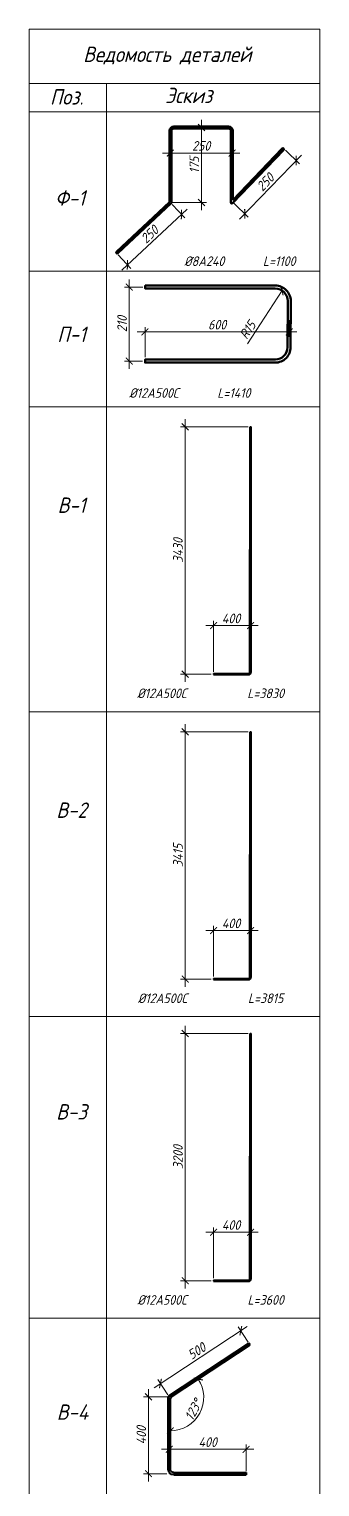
# Model space of a CAD drawing. Header units: millimetres. Extents: x 504091 to 2165846, y 135022 to 442887.
# Drawn here: x 1292303 to 1293059, y 229286 to 233077 of the extents above; entities that cross this region are included whole.
import ezdxf

# ---------------------------------------------------------------- set-up
doc = ezdxf.new("R2010")
doc.units = ezdxf.units.MM
doc.layers.get('Defpoints').update_dxf_attribs({"color": 255})
for name, color, linetype, lineweight in [('!_КР_Размеры', 7, 'Continuous', 9), ('КР_Арматура 12', 174, 'Continuous', 40), ('КР_арматура 16', 224, 'Continuous', 50), ('КР_арматура 8', 232, 'Continuous', 50), ('Размеры (линейные)', 154, 'Continuous', 9)]:
    doc.layers.add(name, color=color, linetype=linetype, lineweight=lineweight)
doc.layers.add('!Defpoints', color=255, linetype='Continuous', lineweight=5, plot=False)
doc.styles.add('GOST 2.304_new', font='isocpeur.ttf', dxfattribs={"width": 0.9, "oblique": 15})
doc.dimstyles.new('SPDS 1_10', dxfattribs={"dimscale": 10, "dimtxt": 2.5, "dimasz": 1.77, "dimexe": 1.25, "dimexo": 0.625, "dimtad": 1, "dimdec": 0, "dimrnd": 0.001, "dimtxsty": 'GOST 2.304_new', "dimblk": 'ARCHTICK', "dimcen": 2.5, "dimdle": 2, "dimclrt": 256, "dimadec": 0, "dimazin": 2, "dimtfac": 0.75, "dimtdec": 0, "dimtmove": 1, "dimatfit": 3, "dimfxl": 0, "dimtolj": 1, "dimlwd": 9, "dimlwe": 9, "dimarcsym": 0})

# ---------------------------------------------------------------- blocks, each defined once
blk = doc.blocks.new('_ArchTick')
at = {"color": 0, "linetype": 'ByBlock', "const_width": 0.15}
blk.add_lwpolyline([(-0.5, -0.5), (0.5, 0.5)], dxfattribs=at)
blk = doc.blocks.new('*D2894')
at = {"layer": 'Defpoints', "color": 0, "lineweight": 20, "ltscale": 100, "transparency": 16777216}
for p in [(1292739.5, 232820.6), (1292751.6, 232820.6), (1292670.6, 232625.6)]:
    blk.add_point(p, dxfattribs=at)
at = {"layer": 'Размеры (линейные)', "color": 0, "lineweight": 9, "ltscale": 100, "transparency": 16777216}
for p, q in [((1292745.8, 232820.6), (1292764.1, 232820.6)), ((1292751.6, 232605.6), (1292751.6, 232840.6)), ((1292676.8, 232625.6), (1292764.1, 232625.6))]:
    blk.add_line(p, q, dxfattribs=at)
at = {"layer": 'Размеры (линейные)', "color": 0, "lineweight": 9, "ltscale": 100, "transparency": 16777216, "xscale": 17.7, "yscale": 17.7, "zscale": 17.7}
for p, rotation in [((1292751.6, 232820.6), 90), ((1292751.6, 232625.6), 270)]:
    blk.add_blockref('_ArchTick', p, dxfattribs=dict(at, rotation=rotation))
at = {"layer": 'Размеры (линейные)', "ltscale": 100, "transparency": 16777216, "insert": (1292732.9, 232723.1), "char_height": 25, "attachment_point": 5, "rotation": 90, "style": 'GOST 2.304_new'}
blk.add_mtext('\\A1;175', dxfattribs=at)
blk = doc.blocks.new('*D2895')
at = {"layer": 'Defpoints', "color": 0, "lineweight": 20, "ltscale": 100, "transparency": 16777216}
for p in [(1292965.2, 232766.3), (1292997.7, 232734.7), (1292831.3, 232628.2)]:
    blk.add_point(p, dxfattribs=at)
at = {"layer": 'Размеры (линейные)', "color": 0, "lineweight": 9, "ltscale": 100, "transparency": 16777216}
for p, q in [((1292850, 232582.3), (1293011.7, 232749.1)), ((1292969.7, 232761.9), (1293006.7, 232726)), ((1292835.8, 232623.9), (1292872.9, 232587.9))]:
    blk.add_line(p, q, dxfattribs=at)
at = {"layer": 'Размеры (линейные)', "color": 0, "lineweight": 9, "ltscale": 100, "transparency": 16777216, "xscale": 17.7, "yscale": 17.7, "zscale": 17.7}
for p, rotation in [((1292997.7, 232734.7), 45.8853463330187), ((1292863.9, 232596.6), 225.8853463330187)]:
    blk.add_blockref('_ArchTick', p, dxfattribs=dict(at, rotation=rotation))
at = {"layer": 'Размеры (линейные)', "ltscale": 100, "transparency": 16777216, "insert": (1292917.4, 232678.7), "char_height": 25, "attachment_point": 5, "rotation": 45.8853, "style": 'GOST 2.304_new'}
blk.add_mtext('\\A1;250', dxfattribs=at)
blk = doc.blocks.new('*D2896')
at = {"layer": 'Defpoints', "color": 0, "lineweight": 20, "ltscale": 100, "transparency": 16777216}
for p in [(1292670.6, 232625.6), (1292699.4, 232594.8), (1292530.1, 232494.4)]:
    blk.add_point(p, dxfattribs=at)
at = {"layer": 'Размеры (линейные)', "color": 0, "lineweight": 9, "ltscale": 100, "transparency": 16777216}
for p, q in [((1292674.9, 232621), (1292707.9, 232585.7)), ((1292544.3, 232449.9), (1292714, 232608.5)), ((1292534.4, 232489.8), (1292567.4, 232454.4))]:
    blk.add_line(p, q, dxfattribs=at)
at = {"layer": 'Размеры (линейные)', "color": 0, "lineweight": 9, "ltscale": 100, "transparency": 16777216, "xscale": 17.7, "yscale": 17.7, "zscale": 17.7}
for p, rotation in [((1292699.4, 232594.8), 43.06238409189598), ((1292558.9, 232463.6), 223.062384091896)]:
    blk.add_blockref('_ArchTick', p, dxfattribs=dict(at, rotation=rotation))
at = {"layer": 'Размеры (линейные)', "ltscale": 100, "transparency": 16777216, "insert": (1292616.3, 232542.9), "char_height": 25, "attachment_point": 5, "rotation": 43.0624, "style": 'GOST 2.304_new'}
blk.add_mtext('\\A1;250', dxfattribs=at)
blk = doc.blocks.new('*D2897')
at = {"layer": 'Defpoints', "color": 0, "lineweight": 20, "ltscale": 100, "transparency": 16777216}
for p in [(1292979.6, 232326), (1292979.6, 232289.4), (1292604.6, 232217.4)]:
    blk.add_point(p, dxfattribs=at)
at = {"layer": 'Размеры (линейные)', "color": 0, "lineweight": 9, "ltscale": 100, "transparency": 16777216}
for p, q in [((1292979.6, 232319.8), (1292979.6, 232276.9)), ((1292584.6, 232289.4), (1292999.6, 232289.4)), ((1292604.6, 232223.7), (1292604.6, 232301.9))]:
    blk.add_line(p, q, dxfattribs=at)
at = {"layer": 'Размеры (линейные)', "color": 0, "lineweight": 9, "ltscale": 100, "transparency": 16777216, "xscale": 17.7, "yscale": 17.7, "zscale": 17.7, "rotation": 180}
blk.add_blockref('_ArchTick', (1292604.6, 232289.4), dxfattribs=at)
at = {"layer": 'Размеры (линейные)', "color": 0, "lineweight": 9, "ltscale": 100, "transparency": 16777216, "xscale": 17.7, "yscale": 17.7, "zscale": 17.7}
blk.add_blockref('_ArchTick', (1292979.6, 232289.4), dxfattribs=at)
at = {"layer": 'Размеры (линейные)', "ltscale": 100, "transparency": 16777216, "insert": (1292792.1, 232308.1), "char_height": 25, "attachment_point": 5, "style": 'GOST 2.304_new'}
blk.add_mtext('\\A1;600', dxfattribs=at)
blk = doc.blocks.new('*D2898')
at = {"layer": 'Defpoints', "color": 0, "lineweight": 20, "ltscale": 100, "transparency": 16777216}
for p in [(1292605.1, 232405.9), (1292563.6, 232213.4), (1292604.6, 232213.4)]:
    blk.add_point(p, dxfattribs=at)
at = {"layer": 'Размеры (линейные)', "color": 0, "lineweight": 9, "ltscale": 100, "transparency": 16777216}
for p, q in [((1292598.9, 232405.9), (1292551.1, 232405.9)), ((1292563.6, 232425.9), (1292563.6, 232193.4)), ((1292598.3, 232213.4), (1292551.1, 232213.4))]:
    blk.add_line(p, q, dxfattribs=at)
at = {"layer": 'Размеры (линейные)', "color": 0, "lineweight": 9, "ltscale": 100, "transparency": 16777216, "xscale": 17.7, "yscale": 17.7, "zscale": 17.7}
for p, rotation in [((1292563.6, 232405.9), 90), ((1292563.6, 232213.4), 270)]:
    blk.add_blockref('_ArchTick', p, dxfattribs=dict(at, rotation=rotation))
at = {"layer": 'Размеры (линейные)', "ltscale": 100, "transparency": 16777216, "insert": (1292544.9, 232309.7), "char_height": 25, "attachment_point": 5, "rotation": 90, "style": 'GOST 2.304_new'}
blk.add_mtext('\\A1;210', dxfattribs=at)
blk = doc.blocks.new('*D2899')
at = {"layer": 'Defpoints', "color": 0, "lineweight": 20, "ltscale": 100, "transparency": 16777216}
for p in [(1292670.3, 232739.7), (1292830.9, 232754.3), (1292830.9, 232739.7)]:
    blk.add_point(p, dxfattribs=at)
at = {"layer": 'Размеры (линейные)', "color": 0, "lineweight": 9, "ltscale": 100, "transparency": 16777216}
for p, q in [((1292650.3, 232754.3), (1292850.9, 232754.3)), ((1292670.3, 232745.9), (1292670.3, 232766.8)), ((1292830.9, 232745.9), (1292830.9, 232766.8))]:
    blk.add_line(p, q, dxfattribs=at)
at = {"layer": 'Размеры (линейные)', "color": 0, "lineweight": 9, "ltscale": 100, "transparency": 16777216, "xscale": 17.7, "yscale": 17.7, "zscale": 17.7, "rotation": 180}
blk.add_blockref('_ArchTick', (1292670.3, 232754.3), dxfattribs=at)
at = {"layer": 'Размеры (линейные)', "color": 0, "lineweight": 9, "ltscale": 100, "transparency": 16777216, "xscale": 17.7, "yscale": 17.7, "zscale": 17.7}
blk.add_blockref('_ArchTick', (1292830.9, 232754.3), dxfattribs=at)
at = {"layer": 'Размеры (линейные)', "ltscale": 100, "transparency": 16777216, "insert": (1292750.6, 232773.1), "char_height": 25, "attachment_point": 5, "style": 'GOST 2.304_new'}
blk.add_mtext('\\A1;250', dxfattribs=at)
blk = doc.blocks.new('*D2900')
at = {"layer": 'Defpoints', "color": 0, "lineweight": 20, "ltscale": 100, "transparency": 16777216}
for p in [(1292961.1, 232396.7, 0), (1292943.6, 232369.9, 0)]:
    blk.add_point(p, dxfattribs=at)
at = {"layer": 'Размеры (линейные)', "color": 0, "lineweight": 9, "ltscale": 100, "transparency": 16777216}
blk.add_line((1292870.9, 232258.7), (1292961.1, 232396.7), dxfattribs=at)
at = {"layer": 'Размеры (линейные)', "color": 0, "lineweight": 9, "ltscale": 100, "transparency": 16777216, "xscale": 17.7, "yscale": 17.7, "zscale": 17.7, "rotation": 56.80116569921096}
blk.add_blockref('_ArchTick', (1292961.1, 232396.7), dxfattribs=at)
at = {"layer": 'Размеры (линейные)', "ltscale": 100, "transparency": 16777216, "insert": (1292871.5, 232294), "char_height": 25, "attachment_point": 5, "rotation": 56.8012, "style": 'GOST 2.304_new'}
blk.add_mtext('\\A1;R15', dxfattribs=at)
blk = doc.blocks.new('*D2901')
at = {"layer": 'Defpoints', "color": 0, "lineweight": 20, "ltscale": 100, "transparency": 16777216}
for p in [(1292879, 231525.6), (1292879, 231409.9), (1292783, 231399.5)]:
    blk.add_point(p, dxfattribs=at)
at = {"layer": 'Размеры (линейные)', "color": 0, "lineweight": 9, "ltscale": 100, "transparency": 16777216}
for p, q in [((1292763, 231525.6), (1292899, 231525.6)), ((1292783, 231405.8), (1292783, 231538.1)), ((1292879, 231416.2), (1292879, 231538.1))]:
    blk.add_line(p, q, dxfattribs=at)
at = {"layer": 'Размеры (линейные)', "color": 0, "lineweight": 9, "ltscale": 100, "transparency": 16777216, "xscale": 17.7, "yscale": 17.7, "zscale": 17.7, "rotation": 180}
blk.add_blockref('_ArchTick', (1292783, 231525.6), dxfattribs=at)
at = {"layer": 'Размеры (линейные)', "color": 0, "lineweight": 9, "ltscale": 100, "transparency": 16777216, "xscale": 17.7, "yscale": 17.7, "zscale": 17.7}
blk.add_blockref('_ArchTick', (1292879, 231525.6), dxfattribs=at)
at = {"layer": 'Размеры (линейные)', "ltscale": 100, "transparency": 16777216, "insert": (1292828.3, 231544.3), "char_height": 25, "attachment_point": 5, "style": 'GOST 2.304_new'}
blk.add_mtext('\\A1;400', dxfattribs=at)
blk = doc.blocks.new('*D2902')
at = {"layer": 'Defpoints', "color": 0, "lineweight": 20, "ltscale": 100, "transparency": 16777216}
for p in [(1292709, 232042.4), (1292879.3, 232042.4), (1292783, 231399.5)]:
    blk.add_point(p, dxfattribs=at)
at = {"layer": 'Размеры (линейные)', "color": 0, "lineweight": 9, "ltscale": 100, "transparency": 16777216}
for p, q in [((1292709, 231379.5), (1292709, 232062.4)), ((1292873, 232042.4), (1292696.5, 232042.4)), ((1292776.8, 231399.5), (1292696.5, 231399.5))]:
    blk.add_line(p, q, dxfattribs=at)
at = {"layer": 'Размеры (линейные)', "color": 0, "lineweight": 9, "ltscale": 100, "transparency": 16777216, "xscale": 17.7, "yscale": 17.7, "zscale": 17.7}
for p, rotation in [((1292709, 232042.4), 90), ((1292709, 231399.5), 270)]:
    blk.add_blockref('_ArchTick', p, dxfattribs=dict(at, rotation=rotation))
at = {"layer": 'Размеры (линейные)', "ltscale": 100, "transparency": 16777216, "insert": (1292690.3, 231721), "char_height": 25, "attachment_point": 5, "rotation": 90, "style": 'GOST 2.304_new'}
blk.add_mtext('\\A1;3430', dxfattribs=at)
blk = doc.blocks.new('*D2963')
at = {"layer": 'Defpoints', "color": 0, "lineweight": 20, "ltscale": 100, "transparency": 16777216}
for p in [(1292879, 230732.6), (1292879, 230617), (1292783, 230606.5)]:
    blk.add_point(p, dxfattribs=at)
at = {"layer": 'Размеры (линейные)', "color": 0, "lineweight": 9, "ltscale": 100, "transparency": 16777216}
for p, q in [((1292763, 230732.6), (1292899, 230732.6)), ((1292783, 230612.8), (1292783, 230745.1)), ((1292879, 230623.2), (1292879, 230745.1))]:
    blk.add_line(p, q, dxfattribs=at)
at = {"layer": 'Размеры (линейные)', "color": 0, "lineweight": 9, "ltscale": 100, "transparency": 16777216, "xscale": 17.7, "yscale": 17.7, "zscale": 17.7, "rotation": 180}
blk.add_blockref('_ArchTick', (1292783, 230732.6), dxfattribs=at)
at = {"layer": 'Размеры (линейные)', "color": 0, "lineweight": 9, "ltscale": 100, "transparency": 16777216, "xscale": 17.7, "yscale": 17.7, "zscale": 17.7}
blk.add_blockref('_ArchTick', (1292879, 230732.6), dxfattribs=at)
at = {"layer": 'Размеры (линейные)', "ltscale": 100, "transparency": 16777216, "insert": (1292828.3, 230751.3), "char_height": 25, "attachment_point": 5, "style": 'GOST 2.304_new'}
blk.add_mtext('\\A1;400', dxfattribs=at)
blk = doc.blocks.new('*D2964')
at = {"layer": 'Defpoints', "color": 0, "lineweight": 20, "ltscale": 100, "transparency": 16777216}
for p in [(1292709, 231249.5), (1292879.3, 231249.5), (1292783, 230606.5)]:
    blk.add_point(p, dxfattribs=at)
at = {"layer": 'Размеры (линейные)', "color": 0, "lineweight": 9, "ltscale": 100, "transparency": 16777216}
for p, q in [((1292709, 230586.5), (1292709, 231269.5)), ((1292873, 231249.5), (1292696.5, 231249.5)), ((1292776.8, 230606.5), (1292696.5, 230606.5))]:
    blk.add_line(p, q, dxfattribs=at)
at = {"layer": 'Размеры (линейные)', "color": 0, "lineweight": 9, "ltscale": 100, "transparency": 16777216, "xscale": 17.7, "yscale": 17.7, "zscale": 17.7}
for p, rotation in [((1292709, 231249.5), 90), ((1292709, 230606.5), 270)]:
    blk.add_blockref('_ArchTick', p, dxfattribs=dict(at, rotation=rotation))
at = {"layer": 'Размеры (линейные)', "ltscale": 100, "transparency": 16777216, "insert": (1292690.3, 230928), "char_height": 25, "attachment_point": 5, "rotation": 90, "style": 'GOST 2.304_new'}
blk.add_mtext('\\A1;3415', dxfattribs=at)
blk = doc.blocks.new('*D2965')
at = {"layer": 'Defpoints', "color": 0, "lineweight": 20, "ltscale": 100, "transparency": 16777216}
for p in [(1292879, 229948.2), (1292783, 229822.1), (1292879, 229832.6)]:
    blk.add_point(p, dxfattribs=at)
at = {"layer": 'Размеры (линейные)', "color": 0, "lineweight": 9, "ltscale": 100, "transparency": 16777216}
for p, q in [((1292763, 229948.2), (1292899, 229948.2)), ((1292783, 229828.4), (1292783, 229960.7)), ((1292879, 229838.8), (1292879, 229960.7))]:
    blk.add_line(p, q, dxfattribs=at)
at = {"layer": 'Размеры (линейные)', "color": 0, "lineweight": 9, "ltscale": 100, "transparency": 16777216, "xscale": 17.7, "yscale": 17.7, "zscale": 17.7, "rotation": 180}
blk.add_blockref('_ArchTick', (1292783, 229948.2), dxfattribs=at)
at = {"layer": 'Размеры (линейные)', "color": 0, "lineweight": 9, "ltscale": 100, "transparency": 16777216, "xscale": 17.7, "yscale": 17.7, "zscale": 17.7}
blk.add_blockref('_ArchTick', (1292879, 229948.2), dxfattribs=at)
at = {"layer": 'Размеры (линейные)', "ltscale": 100, "transparency": 16777216, "insert": (1292828.3, 229966.9), "char_height": 25, "attachment_point": 5, "style": 'GOST 2.304_new'}
blk.add_mtext('\\A1;400', dxfattribs=at)
blk = doc.blocks.new('*D2966')
at = {"layer": 'Defpoints', "color": 0, "lineweight": 20, "ltscale": 100, "transparency": 16777216}
for p in [(1292709, 230465.1), (1292879.3, 230465.1), (1292783, 229822.1)]:
    blk.add_point(p, dxfattribs=at)
at = {"layer": 'Размеры (линейные)', "color": 0, "lineweight": 9, "ltscale": 100, "transparency": 16777216}
for p, q in [((1292873, 230465.1), (1292696.5, 230465.1)), ((1292709, 229802.1), (1292709, 230485.1)), ((1292776.8, 229822.1), (1292696.5, 229822.1))]:
    blk.add_line(p, q, dxfattribs=at)
at = {"layer": 'Размеры (линейные)', "color": 0, "lineweight": 9, "ltscale": 100, "transparency": 16777216, "xscale": 17.7, "yscale": 17.7, "zscale": 17.7}
for p, rotation in [((1292709, 230465.1), 90), ((1292709, 229822.1), 270)]:
    blk.add_blockref('_ArchTick', p, dxfattribs=dict(at, rotation=rotation))
at = {"layer": 'Размеры (линейные)', "ltscale": 100, "transparency": 16777216, "insert": (1292690.3, 230143.6), "char_height": 25, "attachment_point": 5, "rotation": 90, "style": 'GOST 2.304_new'}
blk.add_mtext('\\A1;3200', dxfattribs=at)
blk = doc.blocks.new('*D2967')
at = {"layer": 'Defpoints', "color": 0, "lineweight": 20, "ltscale": 100, "transparency": 16777216}
for p in [(1292853.7, 229692.1), (1292876.4, 229657.5), (1292667.5, 229520.3)]:
    blk.add_point(p, dxfattribs=at)
at = {"layer": 'Размеры (линейные)', "color": 0, "lineweight": 9, "ltscale": 100, "transparency": 16777216}
for p, q in [((1292628, 229543.9), (1292870.4, 229703.1)), ((1292873, 229662.7), (1292846.8, 229702.6)), ((1292664, 229525.5), (1292637.9, 229565.4))]:
    blk.add_line(p, q, dxfattribs=at)
at = {"layer": 'Размеры (линейные)', "color": 0, "lineweight": 9, "ltscale": 100, "transparency": 16777216, "xscale": 17.7, "yscale": 17.7, "zscale": 17.7}
for p, rotation in [((1292853.7, 229692.1), 33.29157162070186), ((1292644.7, 229554.9), 213.2915716207019)]:
    blk.add_blockref('_ArchTick', p, dxfattribs=dict(at, rotation=rotation))
at = {"layer": 'Размеры (линейные)', "ltscale": 100, "transparency": 16777216, "insert": (1292738.9, 229639.2), "char_height": 25, "attachment_point": 5, "rotation": 33.2916, "style": 'GOST 2.304_new'}
blk.add_mtext('\\A1;500', dxfattribs=at)
blk = doc.blocks.new('*D2968')
at = {"layer": 'Defpoints', "color": 0, "lineweight": 20, "ltscale": 100, "transparency": 16777216}
for p in [(1292667.5, 229383.7), (1292667.5, 229320.4), (1292867.5, 229320.4)]:
    blk.add_point(p, dxfattribs=at)
at = {"layer": 'Размеры (линейные)', "color": 0, "lineweight": 9, "ltscale": 100, "transparency": 16777216}
for p, q in [((1292887.5, 229383.7), (1292647.5, 229383.7)), ((1292667.5, 229326.6), (1292667.5, 229396.2)), ((1292867.5, 229326.6), (1292867.5, 229396.2))]:
    blk.add_line(p, q, dxfattribs=at)
at = {"layer": 'Размеры (линейные)', "color": 0, "lineweight": 9, "ltscale": 100, "transparency": 16777216, "xscale": 17.7, "yscale": 17.7, "zscale": 17.7}
for p, rotation in [((1292667.5, 229383.7), 179.9999999997249), ((1292867.5, 229383.7), 359.9999999997249)]:
    blk.add_blockref('_ArchTick', p, dxfattribs=dict(at, rotation=rotation))
at = {"layer": 'Размеры (линейные)', "ltscale": 100, "transparency": 16777216, "insert": (1292767.5, 229402.4), "char_height": 25, "attachment_point": 5, "style": 'GOST 2.304_new'}
blk.add_mtext('\\A1;400', dxfattribs=at)
blk = doc.blocks.new('*D2969')
at = {"layer": 'Defpoints', "color": 0, "lineweight": 20, "ltscale": 100, "transparency": 16777216}
for p in [(1292613.6, 229520.3), (1292667.5, 229520.3), (1292667.5, 229320.4)]:
    blk.add_point(p, dxfattribs=at)
at = {"layer": 'Размеры (линейные)', "color": 0, "lineweight": 9, "ltscale": 100, "transparency": 16777216}
for p, q in [((1292661.2, 229520.3), (1292601.1, 229520.3)), ((1292613.6, 229300.4), (1292613.6, 229540.3)), ((1292661.2, 229320.4), (1292601.1, 229320.4))]:
    blk.add_line(p, q, dxfattribs=at)
at = {"layer": 'Размеры (линейные)', "color": 0, "lineweight": 9, "ltscale": 100, "transparency": 16777216, "xscale": 17.7, "yscale": 17.7, "zscale": 17.7}
for p, rotation in [((1292613.6, 229520.3), 90), ((1292613.6, 229320.4), 270)]:
    blk.add_blockref('_ArchTick', p, dxfattribs=dict(at, rotation=rotation))
at = {"layer": 'Размеры (линейные)', "ltscale": 100, "transparency": 16777216, "insert": (1292594.9, 229420.3), "char_height": 25, "attachment_point": 5, "rotation": 90, "style": 'GOST 2.304_new'}
blk.add_mtext('\\A1;400', dxfattribs=at)
blk = doc.blocks.new('*D2970')
at = {"layer": 'Defpoints', "color": 0, "lineweight": 20, "ltscale": 100, "transparency": 16777216}
for p in [(1292878, 229655.1), (1292670.5, 229513.3), (1292675, 229521.6), (1292727.6, 229453.2), (1292670.5, 229332.4)]:
    blk.add_point(p, dxfattribs=at)
at = {"layer": 'Размеры (линейные)', "color": 0, "lineweight": 9, "ltscale": 100, "transparency": 16777216}
blk.add_arc((1292670.5, 229518.7), 86.9, 270, 33.3116, dxfattribs=at)
at = {"layer": 'Размеры (линейные)', "color": 0, "lineweight": 9, "ltscale": 100, "transparency": 16777216, "xscale": 17.7, "yscale": 17.7, "zscale": 17.7}
for p, rotation in [((1292743, 229566.4), 123.3115683433801), ((1292670.5, 229431.8), 180.0000000000041)]:
    blk.add_blockref('_ArchTick', p, dxfattribs=dict(at, rotation=rotation))
at = {"layer": 'Размеры (линейные)', "ltscale": 100, "transparency": 16777216, "insert": (1292730.4, 229486.3), "char_height": 25, "attachment_point": 5, "rotation": 61.6558, "style": 'GOST 2.304_new'}
blk.add_mtext('\\A1;123°', dxfattribs=at)

msp = doc.modelspace()

# ---------------------------------------------------------------- linework, layer by layer
at = {"layer": '!Defpoints', "lineweight": 15, "ltscale": 100}
for p, q in [((1292879.0314, 231400.4574), (1292879.2714, 232042.4495)), ((1292879.0314, 230607.4919, -0.0212), (1292879.2714, 231249.484, -0.0212)), ((1292879.0314, 229823.0953, -0.0212), (1292879.2714, 230465.0874, -0.0212)), ((1292667.4606, 229520.2831), (1292876.3848, 229657.581))]:
    msp.add_line(p, q, dxfattribs=at)
msp.add_lwpolyline([(1292667.4606, 229520.2831), (1292667.4606, 229320.3605), (1292867.4606, 229320.3605)], dxfattribs=at)
at = {"color": 244, "lineweight": 18}
for p, q in [((1292303.326, 233076.5644, -0.0032), (1292303.326, 225593.2611, 0.0293)), ((1293059.2359, 225593.2611, 0.0298), (1293059.2359, 233076.5644, -0.0033)), ((1292303.326, 232861.3856, -0.0032), (1293059.2359, 232861.3856, -0.0032)), ((1292303.326, 232861.3856, -0.0032), (1293059.2359, 232861.3856, -0.0032)), ((1292303.326, 232447.5841, 0.0023), (1293059.2359, 232447.5841, 0.0023)), ((1292303.326, 232094.7028, 0.0055), (1293059.2359, 232094.7028, 0.0055)), ((1292303.326, 231301.7373, -0.0156), (1293059.2359, 231301.7373, -0.0156)), ((1292303.326, 230508.7717, -0.0368), (1293059.2359, 230508.7717, -0.0368)), ((1292303.326, 229724.3751, -0.0368), (1293059.2359, 229724.3751, -0.0368))]:
    msp.add_line(p, q, dxfattribs=at)
at = {"color": 244, "lineweight": 13}
msp.add_line((1292303.326, 233076.5644, -0.0032), (1293059.2359, 233076.5644, -0.0032), dxfattribs=at)
at = {"color": 244, "lineweight": 13, "elevation": -0.0032}
for points in [[(1292303.326, 232935.3856), (1293059.2359, 232935.3856)], [(1292504.2963, 232935.3856), (1292504.2963, 232847.9099)], [(1292504.2963, 232910.1987), (1292504.2963, 225593.2611)], [(1292303.326, 232861.3856), (1293059.2359, 232861.3856)]]:
    msp.add_lwpolyline(points, dxfattribs=at)
at = {"layer": 'КР_Арматура 12', "ltscale": 12}
for p, q in [((1292877.8314, 232042.4495), (1292880.7114, 232042.4495)), ((1292783.0314, 231400.9417), (1292873.2715, 231400.9417)), ((1292783.0314, 231398.0617), (1292873.3528, 231398.1034)), ((1292873.2578, 231398.1033), (1292873.4478, 231398.1036)), ((1292877.8314, 231249.484, -0.0212), (1292880.7114, 231249.484, -0.0212)), ((1292783.0314, 230607.9762, -0.0212), (1292873.2715, 230607.9762, -0.0212)), ((1292783.0314, 230605.0962, -0.0212), (1292873.3528, 230605.1379, -0.0212)), ((1292873.2578, 230605.1377, -0.0212), (1292873.4478, 230605.138, -0.0212)), ((1292877.8314, 230465.0874, -0.0212), (1292880.7114, 230465.0874, -0.0212)), ((1292783.0314, 229823.5796, -0.0212), (1292873.2715, 229823.5796, -0.0212)), ((1292783.0314, 229820.6996, -0.0212), (1292873.3528, 229820.7413, -0.0212)), ((1292873.2578, 229820.7411, -0.0212), (1292873.4478, 229820.7414, -0.0212)), ((1292878.0315, 229655.0733), (1292874.7381, 229660.0887)), ((1292867.4606, 229323.3605), (1292867.4606, 229317.3605))]:
    msp.add_line(p, q, dxfattribs=at)
for points in [[(1292873.2578, 231398.1033, 0.418856686), (1292880.4714, 231405.2617), (1292880.7114, 232042.4495)], [(1292873.2714, 231400.9417, 0.414213562), (1292877.5914, 231405.2617), (1292877.8314, 232042.4495)], [(1292679.4606, 229317.3605, -0.40291951), (1292664.4606, 229332.603), (1292664.4606, 229516.507, -0.252520986), (1292668.9687, 229524.864), (1292874.7381, 229660.0887)], [(1292679.4606, 229323.3605, -0.414213562), (1292670.4606, 229332.3605), (1292670.4606, 229513.2704, -0.252520986), (1292674.9687, 229521.6274), (1292878.0315, 229655.0733)]]:
    msp.add_lwpolyline(points, format="xyb", dxfattribs=at)
for points in [[(1292783.0314, 231400.9417), (1292783.0314, 231398.0617)], [(1292679.4605, 229323.3605), (1292867.4606, 229323.3605)], [(1292679.4606, 229317.3605), (1292867.4606, 229317.3605)]]:
    msp.add_lwpolyline(points, dxfattribs=at)
at = {"layer": 'КР_Арматура 12', "ltscale": 12, "elevation": -0.0212}
for points in [[(1292873.2578, 230605.1377, 0.418856686), (1292880.4714, 230612.2962), (1292880.7114, 231249.484)], [(1292873.2714, 230607.9762, 0.414213562), (1292877.5914, 230612.2962), (1292877.8314, 231249.484)], [(1292873.2578, 229820.7411, 0.418856686), (1292880.4714, 229827.8996), (1292880.7114, 230465.0874)], [(1292873.2714, 229823.5796, 0.414213562), (1292877.5914, 229827.8996), (1292877.8314, 230465.0874)]]:
    msp.add_lwpolyline(points, format="xyb", dxfattribs=at)
for points in [[(1292783.0314, 230607.9762), (1292783.0314, 230605.0962)], [(1292783.0314, 229823.5796), (1292783.0314, 229820.6996)]]:
    msp.add_lwpolyline(points, dxfattribs=at)
at = {"layer": 'КР_арматура 16', "elevation": -0.0038}
msp.add_lwpolyline([(1292942.9052, 232209.4316, 0.415597767), (1292983.1001, 232249.4327), (1292983.6001, 232369.8262, 0.414695627), (1292943.6008, 232409.8927), (1292605.1047, 232409.899), (1292605.1045, 232401.899), (1292943.2929, 232401.8927, -0.416995829), (1292975.6001, 232369.8927), (1292975.1001, 232249.4328, -0.409119684), (1292943.6571, 232217.4382), (1292604.5996, 232217.4382), (1292604.5994, 232209.438), (1292943.2862, 232209.4316)], format="xyb", dxfattribs=at)
at = {"layer": 'КР_арматура 8'}
for p, q in [((1292668.08, 232811.7356, -0.0038), (1292668.0429, 232626.6533, -0.0038)), ((1292673.2, 232811.7356, -0.0038), (1292673.1626, 232625.1063, -0.0038)), ((1292828.08, 232811.7356, -0.0038), (1292828.0426, 232625.5455, -0.0038)), ((1292833.2, 232811.7356, -0.0038), (1292833.1637, 232631.7586, -0.0038)), ((1292832.4193, 232623.7419, -0.0038), (1292965.2073, 232762.7198, -0.0038)), ((1292833.1637, 232631.7586, -0.0038), (1292961.5739, 232766.3271, -0.0038)), ((1292668.0429, 232626.6533, -0.0038), (1292530.1446, 232497.8627, -0.0038)), ((1292672.4496, 232623.7631, -0.0038), (1292533.6393, 232494.1208, -0.0038))]:
    msp.add_line(p, q, dxfattribs=at)
at = {"layer": 'КР_арматура 8', "ltscale": 100}
for p, q in [((1292821.68, 232823.2556, -0.0038), (1292679.6, 232823.2556, -0.0038)), ((1292821.68, 232818.1356, -0.0038), (1292679.6, 232818.1356, -0.0038))]:
    msp.add_line(p, q, dxfattribs=at)
for centre, radius, start, end in [((1292679.6, 232811.7356, -0.0038), 11.52, 90, 180), ((1292679.6, 232811.7356, -0.0038), 6.4, 90, 180), ((1292821.68, 232811.7356, -0.0038), 11.52, 0, 90), ((1292821.68, 232811.7356, -0.0038), 6.4, 0, 90), ((1292830.6026, 232625.5455, -0.0038), 2.56, 179.9796382, 315.2085977)]:
    msp.add_arc(centre, radius, start, end, dxfattribs=at)
at = {"layer": 'КР_арматура 8'}
for centre, radius, start, end in [((1292963.3473, 232764.4799, -0.0038), 2.5607, 316.5804055, 133.8320507), ((1292670.5884, 232625.612, -0.0038), 2.6234, 310.8972639, 348.8868543), ((1292532.0188, 232496.1102, -0.0038), 2.5659, 136.920932, 309.1671613)]:
    msp.add_arc(centre, radius, start, end, dxfattribs=at)

# ---------------------------------------------------------------- texts
at = {"layer": '!_КР_Размеры', "width": 1105.24052, "attachment_point": 5, "style": 'GOST 2.304_new'}
for s, insert, char_height in [('Ведомость деталей', (1292662.6652, 233007.983, -0.0032), 40), ('Эскиз', (1292718.2789, 232904.2729, -0.0032), 40), ('Поз.', (1292400.9324, 232900.3498, -0.0032), 40), ('Ф-1', (1292409.6671, 232637.5265, -0.0016), 40), ('%%C8А240       L=1100', (1292851.1644, 232473.1679, -0.0038), 25), ('П-1', (1292413.6631, 232283.0753, 0.0007), 40), ('%%C12А500С       L=1410', (1292721.1336, 232130.4472, -0.0054), 25), ('В-1', (1292413.6631, 231838.7032, 0.0007), 40), ('%%C12А500С           L=3830', (1292775.0954, 231349.4892, -0.0054), 25), ('В-2', (1292413.6631, 231045.7376, -0.0204), 40), ('%%C12А500С           L=3815', (1292775.0954, 230556.5237, -0.0266), 25), ('В-3', (1292413.6631, 230261.341, -0.0204), 40), ('%%C12А500С           L=3600', (1292775.0954, 229772.1271, -0.0266), 25), ('В-4', (1292415.8966, 229480.4501, -0.0204), 40)]:
    msp.add_mtext(s, dxfattribs=dict(at, insert=insert, char_height=char_height))

# ---------------------------------------------------------------- dimensions: what is measured, and where the dimension line sits
at = {"layer": 'Размеры (линейные)', "ltscale": 100}
for base, p1, p2, text, picture, middle in [((1292751.6157, 232820.556, -0.0038), (1292670.5699, 232625.6308, -0.0038), (1292739.5458, 232820.556, -0.0038), '175', '*D2894', (1292732.8657, 232723.0934, -0.0038)), ((1292563.6172, 232213.4381, -0.0038), (1292605.1046, 232405.899, -0.0038), (1292604.5995, 232213.4381, -0.0038), '210', '*D2898', (1292544.8672, 232309.6686, -0.0038)), ((1292709.0102, 232042.4495), (1292783.0314, 231399.5017), (1292879.2714, 232042.4495), '3430', '*D2902', (1292690.2602, 231720.9756)), ((1292709.0102, 231249.484, -0.0212), (1292783.0314, 230606.5362, -0.0212), (1292879.2714, 231249.484, -0.0212), '3415', '*D2964', (1292690.2602, 230928.0101, -0.0212)), ((1292709.0102, 230465.0874, -0.0212), (1292783.0314, 229822.1396, -0.0212), (1292879.2714, 230465.0874, -0.0212), '3200', '*D2966', (1292690.2602, 230143.6135, -0.0212))]:
    dim = msp.add_linear_dim(base=base, p1=p1, p2=p2, angle=90, text=text, dimstyle='SPDS 1_10', dxfattribs=at)
    dim.commit()
    dim.dimension.update_dxf_attribs({"geometry": picture, "text_midpoint": middle})
for base, p1, p2, text, picture, middle in [((1292830.9278, 232754.3178, -0.0038), (1292670.3262, 232739.6684, -0.0038), (1292830.9278, 232739.6684, -0.0038), '250', '*D2899', (1292750.627, 232773.0678, -0.0038)), ((1292979.6427, 232289.3536, -0.0038), (1292604.5996, 232217.4382, -0.0038), (1292979.6427, 232326.0064, -0.0038), '600', '*D2897', (1292792.1211, 232308.1036, -0.0038))]:
    dim = msp.add_linear_dim(base=base, p1=p1, p2=p2, text=text, dimstyle='SPDS 1_10', dxfattribs=at)
    dim.commit()
    dim.dimension.update_dxf_attribs({"geometry": picture, "text_midpoint": middle})
for p1, p2, distance, text, picture, middle in [((1292831.3033, 232628.2177, -0.0038), (1292965.166, 232766.2826, -0.0038), -45.3802, '250', '*D2895', (1292917.3537, 232678.713, -0.0038)), ((1292530.1436, 232494.3588, -0.0038), (1292670.5884, 232625.612, -0.0038), -42.1308, '250', '*D2896', (1292616.3302, 232542.9031, -0.0038)), ((1292667.4606, 229520.2831), (1292876.4326, 229657.5081), 41.4228, '500', '*D2967', (1292738.9178, 229639.1933)), ((1292667.4606, 229320.3605), (1292667.4606, 229520.2831), 53.8319, '400', '*D2969', (1292594.8787, 229420.3218)), ((1292867.4606, 229320.3605), (1292667.4606, 229320.3605), -63.2941, '400', '*D2968', (1292767.4606, 229402.4046))]:
    dim = msp.add_aligned_dim(p1=p1, p2=p2, distance=distance, text=text, dimstyle='SPDS 1_10', dxfattribs=at)
    dim.commit()
    dim.dimension.update_dxf_attribs({"geometry": picture, "text_midpoint": middle})
dim = msp.add_radius_dim(center=(1292943.5976, 232369.8917, -0.0038), mpoint=(1292961.1205, 232396.6705, -0.0038), text='R15', dimstyle='SPDS 1_10', dxfattribs=at)
dim.commit()
dim.dimension.update_dxf_attribs({"geometry": '*D2900', "text_midpoint": (1292887.2024, 232283.7069, -0.0054), "dimtype": 164})
for base, p1, p2, picture, middle in [((1292879.0342, 231525.5503), (1292783.0314, 231399.5017), (1292879.0342, 231409.948), '*D2901', (1292828.2899, 231525.5503)), ((1292879.0342, 230732.5848, -0.0212), (1292783.0314, 230606.5362, -0.0212), (1292879.0342, 230616.9824, -0.0212), '*D2963', (1292828.2899, 230732.5848, -0.0212)), ((1292879.0342, 229948.1882, -0.0212), (1292783.0314, 229822.1396, -0.0212), (1292879.0342, 229832.5858, -0.0212), '*D2965', (1292828.2899, 229948.1882, -0.0212))]:
    dim = msp.add_linear_dim(base=base, p1=p1, p2=p2, text='400', dimstyle='SPDS 1_10', dxfattribs=at)
    dim.commit()
    dim.dimension.update_dxf_attribs({"geometry": picture, "text_midpoint": middle, "dimtype": 160})
dim = msp.add_angular_dim_2l(base=(1292727.5628, 229453.2162), line1=((1292674.9687, 229521.6274), (1292878.0315, 229655.0733)), line2=((1292670.4606, 229332.3605), (1292670.4606, 229513.2704)), dimstyle='SPDS 1_10', dxfattribs=at)
dim.commit()
dim.dimension.update_dxf_attribs({"geometry": '*D2970', "text_midpoint": (1292730.4025, 229486.3297)})

doc.saveas('drawing.dxf')
